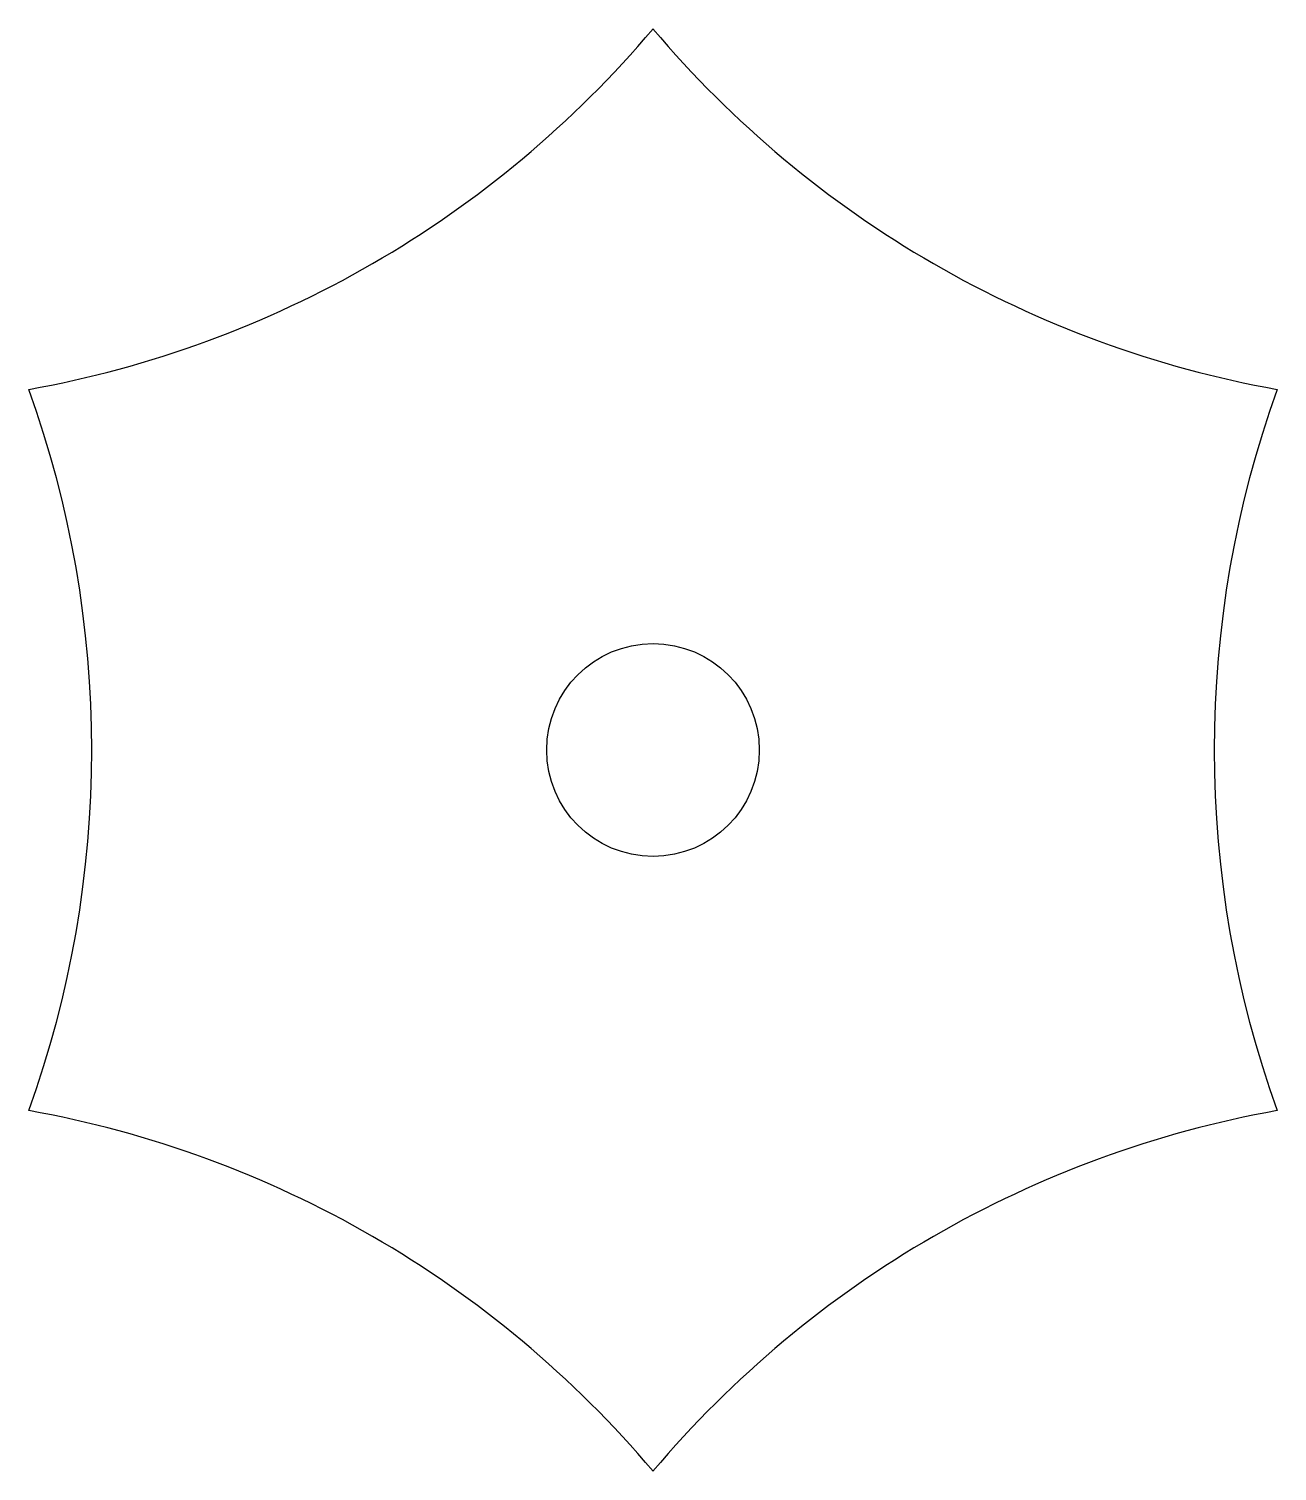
# Model space of a CAD drawing. Extents: x 41.2 to 58.8, y 164.8 to 185.2.
import ezdxf

# ---------------------------------------------------------------- set-up
doc = ezdxf.new("R2010")
doc.units = 0
doc.header["$MEASUREMENT"] = 0
doc.layers.add('VISIBLE', color=7, linetype='CONTINUOUS')

msp = doc.modelspace()

# ---------------------------------------------------------------- linework, layer by layer
at = {"layer": 'VISIBLE'}
msp.add_circle((50, 175), 1.5, dxfattribs=at)
for centre, start, end in [((38.541, 194.848), 280.1869, 319.8131), ((61.459, 194.848), 220.1869, 259.8131), ((27.082, 175), 340.1869, 19.8131), ((72.918, 175), 160.1869, 199.8131), ((38.541, 155.152), 40.1869, 79.8131), ((61.459, 155.152), 100.1869, 139.8131)]:
    msp.add_arc(centre, 15, start, end, dxfattribs=at)

doc.saveas('drawing.dxf')
